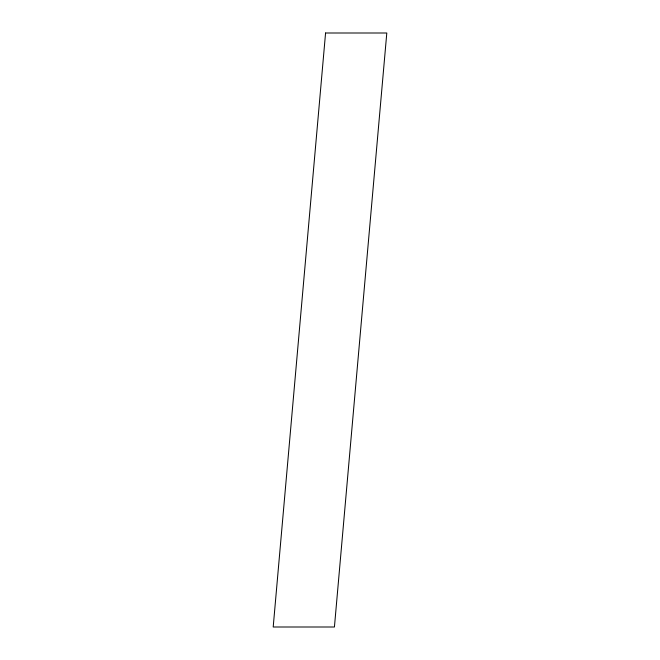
<?xml version="1.0" encoding="UTF-8"?>
<svg xmlns="http://www.w3.org/2000/svg" width="660" height="660" viewBox="0 0 660 660"><rect width="100%" height="100%" fill="white"/><g stroke="black" fill="none" stroke-linecap="round" stroke-linejoin="round"><path stroke-width="0.99" d="M325.57 33L273.199 627L334.43 627L386.801 33L325.57 33"/></g></svg>
